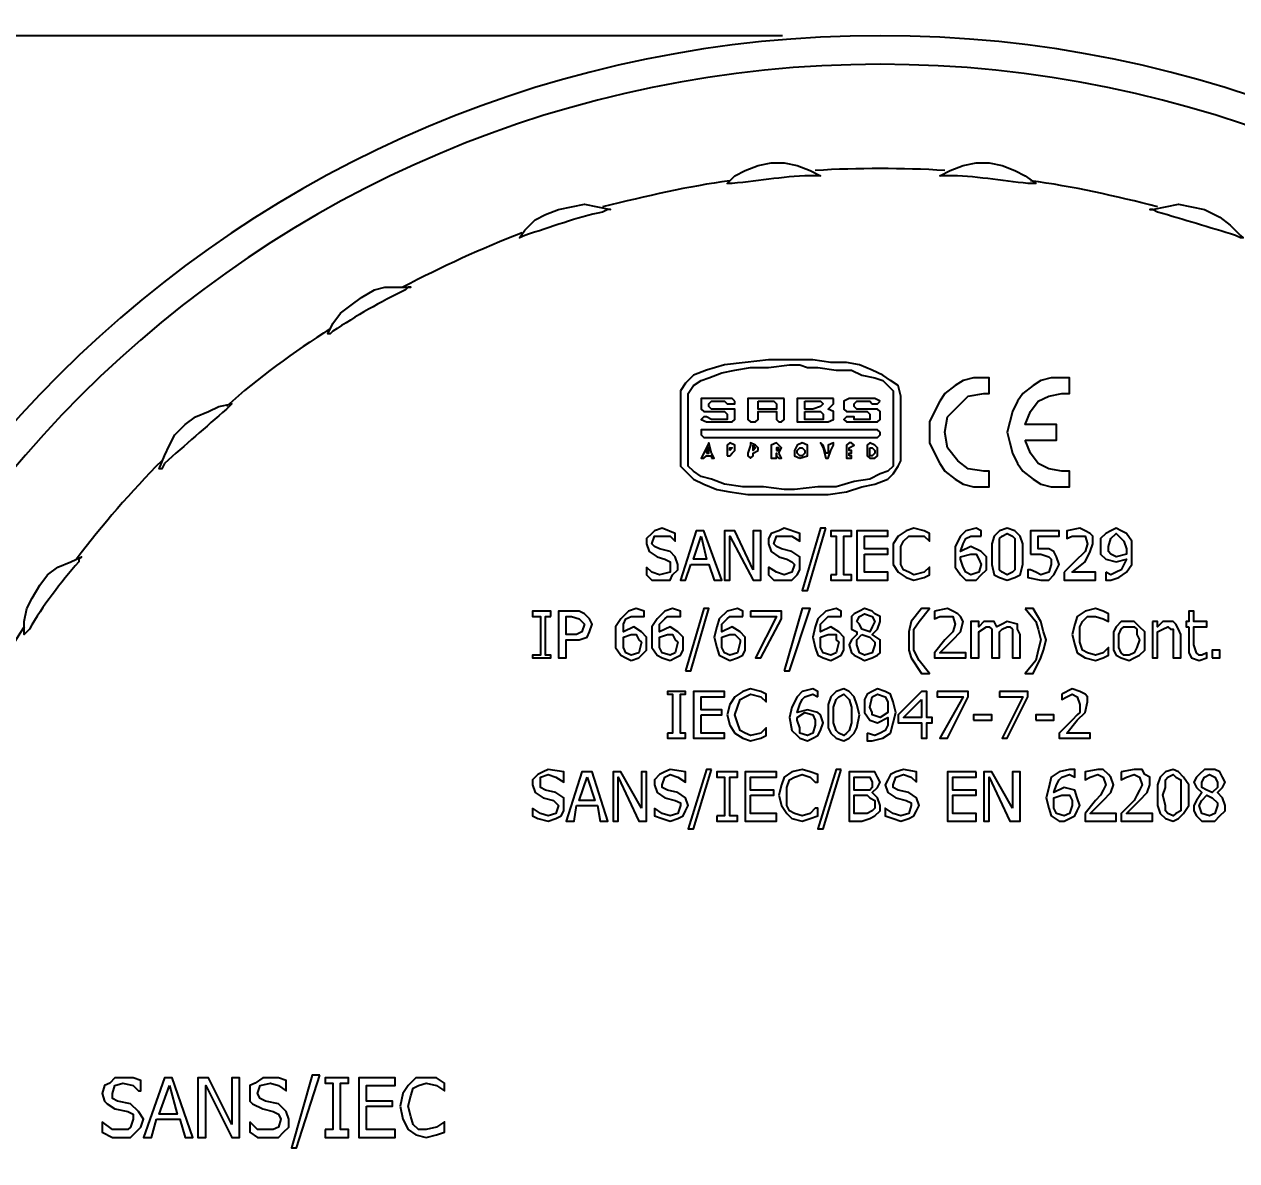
# Model space of a CAD drawing. Header units: millimetres. Extents: x 0 to 8410, y 0 to 5940.
# Drawn here: x 4181.7 to 4306.1, y 1923.9 to 2040.5 of the extents above; entities that cross this region are included whole.
import ezdxf

# ---------------------------------------------------------------- set-up
doc = ezdxf.new("R2010")
doc.units = ezdxf.units.MM
doc.header["$LTSCALE"] = 5
doc.header["$PDMODE"] = 35
doc.header["$PDSIZE"] = 10
for name, color, linetype in [('DP_TUBOS', 7, 'Continuous'), ('EL2', 7, 'Continuous'), ('EL3', 3, 'Continuous')]:
    doc.layers.add(name, color=color, linetype=linetype)
doc.styles.add('ROMANS', font='ROMANS.SHX')
doc.dimstyles.new('SEG-S-01', dxfattribs={"dimscale": 10, "dimtxt": 2.5, "dimasz": 2.5, "dimexe": 1, "dimexo": 1, "dimtad": 1, "dimdec": 0, "dimtxsty": 'ROMANS', "dimcen": 2.5, "dimclrd": 7, "dimclre": 7, "dimclrt": 3, "dimadec": 0, "dimazin": 0, "dimtfac": 1, "dimtdec": 0, "dimtmove": 0, "dimatfit": 3, "dimfxl": 1.25, "dimarcsym": 0})

# ---------------------------------------------------------------- blocks, each defined once
blk = doc.blocks.new('*D108')
at = {"layer": 'Defpoints', "color": 0, "transparency": 16777216}
for p in [(4401.69, 2126.73), (4137.6, 1937.2), (4401.69, 1937.2)]:
    blk.add_point(p, dxfattribs=at)
at = {"layer": 'DP_TUBOS', "color": 7, "lineweight": -2, "transparency": 16777216}
for p, q in [((4137.6, 1947.2), (4137.6, 2136.73)), ((4401.69, 1947.2), (4401.69, 2136.73)), ((4162.6, 2126.73), (4376.69, 2126.73))]:
    blk.add_line(p, q, dxfattribs=at)
at = {"layer": 'DP_TUBOS', "color": 7, "transparency": 16777216}
for points in [[(4162.6, 2130.89), (4162.6, 2122.56), (4137.6, 2126.73)], [(4376.69, 2130.89), (4376.69, 2122.56), (4401.69, 2126.73)]]:
    blk.add_solid(points, dxfattribs=at)
at = {"layer": 'DP_TUBOS', "color": 3, "transparency": 16777216, "insert": (4269.64, 2145.48), "char_height": 25, "attachment_point": 5, "style": 'ROMANS'}
blk.add_mtext('264', dxfattribs=at)
blk = doc.blocks.new('*D109')
at = {"layer": 'Defpoints', "color": 0, "transparency": 16777216}
for p in [(4269.51, 2039.33), (4018.65, 1801.3), (4269.51, 1801.3)]:
    blk.add_point(p, dxfattribs=at)
at = {"layer": 'DP_TUBOS', "color": 7, "lineweight": -2, "transparency": 16777216}
for p, q in [((4259.51, 2039.33), (4008.65, 2039.33)), ((4018.65, 2014.33), (4018.65, 1826.3)), ((4259.51, 1801.3), (4008.65, 1801.3))]:
    blk.add_line(p, q, dxfattribs=at)
at = {"layer": 'DP_TUBOS', "color": 7, "transparency": 16777216}
for points in [[(4014.48, 2014.33), (4022.81, 2014.33), (4018.65, 2039.33)], [(4014.48, 1826.3), (4022.81, 1826.3), (4018.65, 1801.3)]]:
    blk.add_solid(points, dxfattribs=at)
at = {"layer": 'DP_TUBOS', "color": 3, "transparency": 16777216, "insert": (3999.9, 1920.31), "char_height": 25, "attachment_point": 5, "rotation": 90, "style": 'ROMANS'}
blk.add_mtext('238', dxfattribs=at)

msp = doc.modelspace()

# ---------------------------------------------------------------- linework, layer by layer
at = {"layer": 'EL2'}
for points in [[(4271.64, 2002.36), (4271.37, 2003.43), (4270.57, 2003.96), (4269.78, 2004.49), (4268.71, 2005.02), (4267.38, 2005.55), (4266.05, 2005.82), (4264.46, 2005.82), (4262.6, 2006.08), (4260.47, 2006.08), (4258.07, 2006.08), (4255.68, 2005.82), (4253.55, 2005.55), (4251.69, 2005.02), (4250.36, 2004.49), (4249.56, 2003.69), (4249.03, 2002.89), (4249.03, 2001.56), (4249.03, 1995.98), (4249.03, 1995.18), (4249.56, 1994.65), (4250.36, 1993.85), (4251.43, 1993.32), (4252.76, 1992.79), (4254.09, 1992.52), (4255.95, 1992.26), (4257.81, 1992.26), (4260.2, 1992.26), (4261.8, 1992.26), (4264.19, 1992.26), (4266.05, 1992.52), (4267.65, 1993.05), (4268.98, 1993.32), (4270.31, 1993.85), (4270.84, 1994.38), (4271.37, 1995.18), (4271.64, 1995.71)], [(4249.83, 2002.1), (4249.83, 2002.63), (4250.36, 2003.43), (4251.16, 2003.96), (4251.96, 2004.22), (4253.29, 2004.76), (4254.62, 2005.02), (4256.21, 2005.29), (4258.07, 2005.29), (4260.2, 2005.55), (4261.27, 2005.55), (4262.06, 2005.29), (4262.6, 2005.29), (4263.13, 2005.29), (4264.99, 2005.02), (4266.59, 2005.02), (4267.65, 2004.49), (4268.98, 2004.22), (4269.78, 2003.96), (4270.31, 2003.43), (4270.84, 2002.89), (4270.84, 2002.36), (4270.84, 1995.98), (4270.84, 1995.18), (4270.31, 1994.65), (4269.51, 1994.38), (4268.45, 1993.85), (4266.85, 1993.58), (4264.99, 1993.05), (4263.13, 1993.05), (4260.73, 1992.79), (4259.67, 1992.79), (4257.54, 1993.05), (4255.42, 1993.05), (4253.55, 1993.32), (4252.22, 1993.85), (4251.16, 1994.12), (4250.36, 1994.65), (4249.83, 1995.18), (4249.83, 1995.98)], [(4277.49, 2001.3), (4278.55, 2002.36), (4280.15, 2002.63), (4280.68, 2002.63), (4280.68, 2004.22), (4280.15, 2004.22), (4279.09, 2004.22), (4278.02, 2003.96), (4277.22, 2003.43), (4276.16, 2002.63), (4275.63, 2001.83), (4275.1, 2000.77), (4274.56, 1999.7), (4274.56, 1998.64), (4274.56, 1997.57), (4275.1, 1996.51), (4275.63, 1995.45), (4276.16, 1994.65), (4277.22, 1993.85), (4278.02, 1993.32), (4279.09, 1993.05), (4280.15, 1993.05), (4280.68, 1993.05), (4280.68, 1994.65), (4280.15, 1994.65), (4278.55, 1994.91), (4277.49, 1995.71), (4276.43, 1997.04), (4276.16, 1998.64), (4276.43, 2000.23)], [(4284.4, 1997.84), (4287.6, 1997.84), (4287.6, 1999.44), (4284.4, 1999.44), (4284.94, 2000.77), (4285.73, 2001.83), (4286.8, 2002.36), (4288.13, 2002.63), (4288.93, 2002.63), (4288.93, 2004.22), (4288.13, 2004.22), (4287.06, 2004.22), (4286, 2003.96), (4285.2, 2003.43), (4284.14, 2002.63), (4283.61, 2001.83), (4283.07, 2000.77), (4282.81, 1999.7), (4282.54, 1998.64), (4282.81, 1997.57), (4283.07, 1996.51), (4283.61, 1995.45), (4284.14, 1994.65), (4285.2, 1993.85), (4286, 1993.32), (4287.06, 1993.05), (4288.13, 1993.05), (4288.93, 1993.05), (4288.93, 1994.65), (4288.13, 1994.65), (4286.8, 1994.91), (4285.73, 1995.45), (4284.94, 1996.51)], [(4254.62, 2001.83), (4254.35, 2002.1), (4251.16, 2002.1), (4251.16, 2001.03), (4251.43, 2000.77), (4251.96, 2000.77), (4253.55, 2000.77), (4253.82, 2000.5), (4253.82, 1999.97), (4252.22, 1999.97), (4251.69, 2000.23), (4251.43, 2000.23), (4251.16, 1999.97), (4251.69, 1999.7), (4254.35, 1999.7), (4254.62, 1999.97), (4254.62, 2000.77), (4254.62, 2001.03), (4253.82, 2001.03), (4252.22, 2001.03), (4251.96, 2001.3), (4251.96, 2001.56), (4252.22, 2001.83), (4253.55, 2001.83), (4253.82, 2001.56), (4254.62, 2001.56)], [(4259.67, 2002.1), (4255.95, 2002.1), (4255.95, 1999.97), (4256.21, 1999.7), (4256.74, 1999.7), (4257.01, 1999.97), (4257.01, 2000.77), (4258.87, 2000.77), (4258.87, 1999.97), (4259.14, 1999.7), (4259.4, 1999.7), (4259.67, 1999.97)], [(4257.01, 2001.83), (4258.61, 2001.83), (4258.87, 2001.56), (4258.87, 2001.03), (4257.01, 2001.03)], [(4264.72, 2002.1), (4261, 2002.1), (4261, 1999.7), (4264.19, 1999.7), (4264.72, 1999.97), (4264.72, 2000.77), (4264.19, 2001.03), (4264.46, 2001.3), (4264.72, 2001.56)], [(4261.8, 2001.83), (4263.39, 2001.83), (4263.66, 2001.56), (4263.39, 2001.3), (4262.6, 2001.03), (4261.8, 2001.03)], [(4269.51, 2001.83), (4268.98, 2002.1), (4266.32, 2002.1), (4265.79, 2001.83), (4265.79, 2001.03), (4266.05, 2000.77), (4266.59, 2000.77), (4268.18, 2000.77), (4268.45, 2000.5), (4268.45, 1999.97), (4266.85, 1999.97), (4266.85, 2000.23), (4266.59, 2000.23), (4266.05, 2000.23), (4265.79, 1999.97), (4266.05, 1999.7), (4266.59, 1999.7), (4269.24, 1999.7), (4269.51, 1999.97), (4269.51, 2000.77), (4269.24, 2001.03), (4268.45, 2001.03), (4267.12, 2001.03), (4266.85, 2001.3), (4266.85, 2001.56), (4267.12, 2001.83), (4268.45, 2001.83), (4268.71, 2001.56), (4269.24, 2001.56)], [(4261.8, 2000.77), (4263.39, 2000.77), (4263.66, 2000.5), (4263.66, 1999.97), (4261.8, 1999.97)], [(4269.51, 1998.64), (4269.24, 1998.9), (4251.16, 1998.9), (4251.16, 1998.37), (4251.43, 1998.11), (4269.24, 1998.11), (4269.51, 1998.37)], [(4252.22, 1995.98), (4252.49, 1995.98), (4252.22, 1996.51), (4251.96, 1997.57), (4251.69, 1997.04), (4251.16, 1995.98), (4251.43, 1995.98), (4251.69, 1996.24), (4252.22, 1996.24)], [(4251.69, 1996.51), (4251.96, 1996.51), (4251.96, 1997.04), (4251.69, 1997.04)], [(4253.82, 1996.24), (4254.09, 1996.24), (4254.35, 1996.51), (4254.62, 1996.78), (4254.62, 1997.31), (4254.09, 1997.57), (4253.82, 1997.31)], [(4254.09, 1996.78), (4254.09, 1997.04), (4254.35, 1997.04)], [(4257.01, 1996.78), (4257.01, 1997.04), (4256.74, 1997.31), (4256.21, 1997.57), (4256.21, 1997.31), (4255.95, 1996.51), (4255.95, 1996.24), (4256.21, 1995.98), (4256.48, 1996.24), (4256.48, 1996.51)], [(4256.48, 1997.31), (4256.74, 1997.04), (4256.48, 1996.78)], [(4259.14, 1996.51), (4259.4, 1997.04), (4259.14, 1997.31), (4258.87, 1997.57), (4258.34, 1997.31), (4258.34, 1995.98), (4258.87, 1995.98), (4258.87, 1996.51), (4258.87, 1996.24), (4259.14, 1995.98), (4259.4, 1995.98)], [(4258.87, 1996.78), (4259.14, 1996.78), (4259.14, 1997.04), (4258.87, 1997.04)], [(4261.27, 1995.98), (4262.06, 1996.24), (4262.06, 1997.31), (4261.53, 1997.57), (4261, 1997.31), (4260.73, 1996.78), (4260.73, 1996.24)], [(4261, 1996.78), (4261.27, 1997.04), (4261.53, 1997.04), (4261.8, 1996.78), (4261.8, 1996.51), (4261.53, 1996.24), (4261.27, 1996.24), (4261, 1996.51)], [(4264.19, 1996.51), (4263.93, 1996.51), (4263.66, 1997.31), (4263.39, 1997.57), (4263.66, 1997.04), (4263.93, 1995.98), (4264.19, 1995.98), (4264.46, 1996.78), (4264.72, 1997.31), (4264.72, 1997.57), (4264.19, 1997.31)], [(4266.32, 1996.24), (4266.32, 1996.51), (4266.59, 1996.51), (4266.59, 1996.78), (4266.32, 1996.78), (4266.32, 1997.04), (4266.85, 1997.31), (4266.59, 1997.57), (4266.32, 1997.57), (4266.05, 1997.31), (4266.05, 1995.98), (4266.59, 1995.98), (4266.59, 1996.24)], [(4269.24, 1996.78), (4269.24, 1997.04), (4268.98, 1997.31), (4268.45, 1997.57), (4268.18, 1997.31), (4268.18, 1996.24), (4268.45, 1995.98), (4268.98, 1995.98), (4269.24, 1996.24)], [(4268.45, 1997.04), (4268.71, 1997.04), (4268.98, 1996.78), (4268.98, 1996.51), (4268.71, 1996.24), (4268.45, 1996.24)], [(4245.57, 1984.81), (4245.57, 1984.01), (4246.11, 1983.48), (4247.97, 1983.48), (4248.23, 1984.01), (4248.77, 1984.54), (4248.77, 1985.07), (4248.5, 1985.87), (4247.97, 1986.4), (4246.9, 1986.67), (4246.37, 1986.94), (4246.11, 1987.2), (4246.37, 1988), (4247.17, 1988), (4247.97, 1988), (4248.5, 1987.47), (4248.5, 1988.27), (4247.17, 1988.8), (4246.37, 1988.53), (4246.11, 1988.27), (4245.57, 1987.73), (4245.57, 1987.2), (4245.84, 1986.4), (4246.64, 1985.87), (4247.44, 1985.61), (4247.97, 1985.34), (4247.97, 1985.07), (4247.97, 1984.28), (4246.9, 1984.01), (4246.11, 1984.28)], [(4250.1, 1985.07), (4251.96, 1985.07), (4252.49, 1983.48), (4253.29, 1983.48), (4251.43, 1988.53), (4250.63, 1988.53), (4249.03, 1983.48), (4249.56, 1983.48)], [(4256.48, 1984.54), (4254.62, 1988.53), (4253.55, 1988.53), (4253.55, 1983.48), (4254.09, 1983.48), (4254.09, 1988), (4256.48, 1983.48), (4257.28, 1983.48), (4257.28, 1988.53), (4256.48, 1988.53)], [(4258.07, 1984.81), (4258.07, 1984.01), (4258.61, 1983.48), (4260.47, 1983.48), (4261, 1984.01), (4261.27, 1984.54), (4261.27, 1985.07), (4261.27, 1985.87), (4260.47, 1986.4), (4259.4, 1986.67), (4258.87, 1986.94), (4258.61, 1987.2), (4258.87, 1988), (4259.67, 1988), (4260.47, 1988), (4261.27, 1987.47), (4261.27, 1988.27), (4259.67, 1988.8), (4259.14, 1988.53), (4258.34, 1988.27), (4258.07, 1987.73), (4258.07, 1987.2), (4258.34, 1986.4), (4259.14, 1985.87), (4259.94, 1985.61), (4260.47, 1985.34), (4260.73, 1985.07), (4260.47, 1984.28), (4259.67, 1984.01), (4258.87, 1984.28)], [(4263.93, 1988.8), (4263.39, 1988.8), (4261.53, 1982.41), (4262.06, 1982.41)], [(4264.46, 1984.01), (4264.46, 1983.48), (4266.59, 1983.48), (4266.59, 1984.01), (4265.79, 1984.01), (4265.79, 1988), (4266.59, 1988), (4266.59, 1988.53), (4264.46, 1988.53), (4264.46, 1988), (4264.99, 1988), (4264.99, 1984.01)], [(4267.92, 1986.14), (4270.31, 1986.14), (4270.31, 1986.67), (4267.92, 1986.67), (4267.92, 1988), (4270.31, 1988), (4270.31, 1988.53), (4267.12, 1988.53), (4267.12, 1983.48), (4270.31, 1983.48), (4270.31, 1984.28), (4267.92, 1984.28)], [(4270.84, 1986.14), (4270.84, 1985.07), (4271.37, 1984.28), (4272.17, 1983.74), (4272.97, 1983.48), (4274.03, 1983.74), (4274.56, 1984.01), (4274.56, 1984.81), (4274.03, 1984.28), (4272.97, 1984.01), (4272.44, 1984.28), (4271.9, 1984.54), (4271.64, 1985.07), (4271.64, 1986.14), (4271.64, 1986.94), (4271.9, 1987.47), (4272.44, 1988), (4272.97, 1988), (4274.03, 1988), (4274.56, 1987.47), (4274.56, 1988.27), (4274.03, 1988.53), (4272.97, 1988.8), (4272.17, 1988.53), (4271.37, 1988), (4270.84, 1987.2)], [(4279.88, 1988), (4279.88, 1988.53), (4279.35, 1988.8), (4278.29, 1988.53), (4277.76, 1988), (4277.22, 1986.94), (4277.22, 1985.87), (4277.22, 1984.81), (4277.76, 1984.01), (4278.29, 1983.48), (4278.82, 1983.48), (4279.35, 1983.48), (4279.88, 1984.01), (4280.42, 1984.54), (4280.42, 1985.07), (4280.42, 1985.87), (4279.88, 1986.4), (4278.82, 1986.94), (4277.76, 1986.4), (4278.02, 1987.2), (4278.29, 1987.73), (4278.82, 1988), (4279.35, 1988)], [(4284.14, 1986.14), (4284.14, 1987.2), (4283.87, 1988), (4283.34, 1988.53), (4282.54, 1988.8), (4281.74, 1988.53), (4281.21, 1988), (4280.95, 1987.2), (4280.95, 1986.14), (4280.95, 1985.07), (4281.21, 1984.01), (4281.74, 1983.74), (4282.54, 1983.48), (4283.34, 1983.74), (4283.87, 1984.01), (4284.14, 1985.07)], [(4281.74, 1987.73), (4282.01, 1988), (4282.54, 1988.27), (4283.07, 1988), (4283.34, 1987.73), (4283.34, 1986.94), (4283.34, 1986.14), (4283.34, 1985.07), (4283.34, 1984.54), (4283.07, 1984.28), (4282.54, 1984.01), (4282.01, 1984.28), (4281.74, 1984.54), (4281.74, 1985.07), (4281.74, 1986.14), (4281.74, 1986.94)], [(4284.94, 1986.14), (4286, 1986.14), (4286.8, 1985.87), (4287.06, 1985.61), (4287.06, 1985.07), (4286.8, 1984.28), (4286, 1984.01), (4285.47, 1984.28), (4284.94, 1984.54), (4284.67, 1984.54), (4284.67, 1983.74), (4286, 1983.48), (4286.8, 1983.48), (4287.33, 1984.01), (4287.6, 1984.54), (4287.86, 1985.07), (4287.6, 1985.87), (4287.33, 1986.4), (4286.8, 1986.67), (4286, 1986.67), (4285.73, 1986.67), (4285.73, 1988), (4287.86, 1988), (4287.86, 1988.53), (4284.94, 1988.53)], [(4288.39, 1984.28), (4288.39, 1983.48), (4291.59, 1983.48), (4291.59, 1984.28), (4289.19, 1984.28), (4290.52, 1985.34), (4291.05, 1986.4), (4291.32, 1987.2), (4291.32, 1988), (4291.05, 1988.27), (4290.52, 1988.53), (4289.99, 1988.8), (4288.66, 1988.53), (4288.66, 1987.73), (4289.19, 1988), (4289.72, 1988), (4290.52, 1988), (4290.79, 1987.2), (4290.52, 1986.4), (4290.26, 1986.14), (4289.72, 1985.61)], [(4292.65, 1984.28), (4292.65, 1983.48), (4293.18, 1983.48), (4293.98, 1983.74), (4294.78, 1984.28), (4295.31, 1985.07), (4295.31, 1986.4), (4295.31, 1987.47), (4294.78, 1988.27), (4294.24, 1988.53), (4293.71, 1988.8), (4293.18, 1988.53), (4292.65, 1988.27), (4292.12, 1987.73), (4292.12, 1986.94), (4292.12, 1986.14), (4292.65, 1985.61), (4293.71, 1985.34), (4294.78, 1985.61), (4294.51, 1985.07), (4294.24, 1984.54), (4293.71, 1984.28), (4293.18, 1984.01)], [(4292.92, 1986.94), (4293.18, 1987.73), (4293.71, 1988.27), (4294.24, 1987.73), (4294.51, 1987.47), (4294.78, 1986.67), (4294.78, 1986.14), (4293.71, 1985.87), (4293.18, 1986.14), (4292.92, 1986.4)], [(4251.16, 1988), (4251.69, 1985.61), (4250.36, 1985.61)], [(4277.76, 1985.87), (4278.82, 1986.14), (4279.35, 1986.14), (4279.62, 1985.61), (4279.88, 1985.07), (4279.62, 1984.28), (4278.82, 1984.01), (4278.29, 1984.28), (4278.02, 1984.81), (4277.76, 1985.61)], [(4235.73, 1979.76), (4235.73, 1980.29), (4233.87, 1980.29), (4233.87, 1979.76), (4234.67, 1979.76), (4234.67, 1975.77), (4233.87, 1975.77), (4233.87, 1975.5), (4235.73, 1975.5), (4235.73, 1975.77), (4235.2, 1975.77), (4235.2, 1979.76)], [(4237.86, 1977.36), (4238.66, 1977.36), (4239.46, 1977.63), (4239.72, 1978.16), (4239.99, 1978.96), (4239.72, 1979.49), (4239.19, 1980.02), (4238.66, 1980.29), (4237.86, 1980.29), (4236.53, 1980.29), (4236.53, 1975.5), (4237.33, 1975.5), (4237.33, 1977.36)], [(4239.19, 1978.96), (4238.93, 1978.16), (4238.39, 1977.89), (4237.33, 1977.89), (4237.33, 1979.76), (4237.86, 1979.76), (4238.66, 1979.49), (4238.93, 1979.22)], [(4243.98, 1975.23), (4244.78, 1975.5), (4245.04, 1975.77), (4245.57, 1976.3), (4245.57, 1977.1), (4245.57, 1977.63), (4245.04, 1978.16), (4244.24, 1978.69), (4243.18, 1978.16), (4243.18, 1978.96), (4243.45, 1979.49), (4243.98, 1979.76), (4244.51, 1979.76), (4245.31, 1979.76), (4245.31, 1980.29), (4244.51, 1980.55), (4243.71, 1980.29), (4242.92, 1979.49), (4242.38, 1978.69), (4242.38, 1977.63), (4242.38, 1976.56), (4242.92, 1975.77), (4243.45, 1975.5)], [(4247.97, 1975.23), (4248.5, 1975.5), (4249.03, 1975.77), (4249.3, 1976.3), (4249.3, 1977.1), (4249.3, 1977.63), (4248.77, 1978.16), (4247.97, 1978.69), (4246.9, 1978.16), (4246.9, 1978.96), (4247.44, 1979.49), (4247.7, 1979.76), (4248.23, 1979.76), (4249.03, 1979.76), (4249.03, 1980.29), (4248.23, 1980.55), (4247.44, 1980.29), (4246.64, 1979.49), (4246.11, 1978.69), (4246.11, 1977.63), (4246.11, 1976.56), (4246.64, 1975.77), (4247.17, 1975.5)], [(4249.56, 1974.17), (4250.1, 1974.17), (4251.96, 1980.55), (4251.43, 1980.55)], [(4255.42, 1979.76), (4255.42, 1980.29), (4254.88, 1980.55), (4253.82, 1980.29), (4253.02, 1979.49), (4252.76, 1978.69), (4252.49, 1977.63), (4252.76, 1976.56), (4253.02, 1975.77), (4253.55, 1975.5), (4254.09, 1975.23), (4254.88, 1975.5), (4255.42, 1975.77), (4255.68, 1976.3), (4255.68, 1977.1), (4255.68, 1977.63), (4255.15, 1978.16), (4254.35, 1978.69), (4253.29, 1978.16), (4253.29, 1978.96), (4253.82, 1979.49), (4254.09, 1979.76), (4254.62, 1979.76)], [(4256.21, 1980.29), (4256.21, 1979.76), (4258.87, 1979.76), (4256.74, 1975.5), (4257.28, 1975.5), (4259.4, 1979.49), (4259.4, 1980.29)], [(4259.67, 1974.17), (4260.2, 1974.17), (4262.33, 1980.55), (4261.53, 1980.55)], [(4265.52, 1979.76), (4265.52, 1980.29), (4264.99, 1980.55), (4263.93, 1980.29), (4263.13, 1979.49), (4262.86, 1978.69), (4262.6, 1977.63), (4262.86, 1976.56), (4263.13, 1975.77), (4263.66, 1975.5), (4264.46, 1975.23), (4264.99, 1975.5), (4265.52, 1975.77), (4265.79, 1976.3), (4265.79, 1977.1), (4265.79, 1977.63), (4265.26, 1978.16), (4264.46, 1978.69), (4263.39, 1978.16), (4263.39, 1978.96), (4263.93, 1979.49), (4264.19, 1979.76), (4264.72, 1979.76)], [(4269.51, 1979.22), (4269.51, 1979.76), (4268.98, 1980.02), (4268.71, 1980.29), (4267.92, 1980.55), (4267.38, 1980.29), (4266.85, 1980.02), (4266.59, 1979.76), (4266.59, 1979.22), (4266.59, 1978.43), (4267.12, 1978.16), (4267.12, 1977.89), (4266.59, 1977.36), (4266.32, 1976.83), (4266.59, 1976.03), (4266.85, 1975.77), (4267.38, 1975.5), (4267.92, 1975.23), (4268.71, 1975.5), (4269.24, 1975.77), (4269.51, 1976.03), (4269.51, 1976.83), (4269.51, 1977.36), (4268.71, 1977.89), (4269.24, 1978.43)], [(4267.12, 1979.22), (4267.38, 1979.76), (4267.92, 1980.02), (4268.71, 1979.76), (4268.98, 1979.22), (4268.71, 1978.69), (4268.45, 1978.16), (4267.65, 1978.43), (4267.38, 1978.96)], [(4272.44, 1977.36), (4272.44, 1976.3), (4272.7, 1975.5), (4273.77, 1973.9), (4274.56, 1973.9), (4273.5, 1975.23), (4272.97, 1976.3), (4272.97, 1977.36), (4272.97, 1978.43), (4273.5, 1979.22), (4274.56, 1980.55), (4273.77, 1980.55), (4272.7, 1979.22), (4272.44, 1978.16)], [(4275.1, 1980.29), (4275.1, 1979.49), (4275.63, 1979.76), (4276.96, 1979.76), (4277.22, 1978.96), (4276.96, 1978.16), (4276.69, 1977.89), (4276.16, 1977.36), (4275.1, 1976.03), (4275.1, 1975.5), (4278.29, 1975.5), (4278.29, 1976.03), (4275.63, 1976.03), (4276.96, 1977.36), (4277.76, 1978.16), (4278.02, 1979.22), (4277.76, 1979.76), (4277.49, 1980.02), (4276.96, 1980.29), (4276.43, 1980.55)], [(4284.4, 1980.55), (4285.47, 1979.22), (4285.73, 1978.43), (4286, 1977.36), (4285.73, 1976.3), (4285.47, 1975.23), (4284.4, 1973.9), (4285.2, 1973.9), (4286, 1975.5), (4286.27, 1976.3), (4286.53, 1977.36), (4286.27, 1978.16), (4286, 1979.22), (4285.2, 1980.55)], [(4289.19, 1977.89), (4289.46, 1976.83), (4289.72, 1976.03), (4290.52, 1975.5), (4291.59, 1975.23), (4292.38, 1975.5), (4292.92, 1975.77), (4292.92, 1976.56), (4292.38, 1976.03), (4291.59, 1975.77), (4290.79, 1976.03), (4290.26, 1976.3), (4289.99, 1977.1), (4289.99, 1977.89), (4289.99, 1978.69), (4290.26, 1979.22), (4290.79, 1979.76), (4291.59, 1979.76), (4292.38, 1979.49), (4292.92, 1979.22), (4292.92, 1980.02), (4292.38, 1980.29), (4291.59, 1980.55), (4290.52, 1980.29), (4289.72, 1979.76), (4289.46, 1978.96)], [(4301.16, 1978.69), (4301.16, 1976.03), (4301.43, 1975.5), (4302.22, 1975.23), (4303.02, 1975.5), (4303.02, 1976.03), (4302.49, 1975.77), (4302.22, 1975.77), (4301.96, 1976.03), (4301.69, 1976.83), (4301.69, 1978.69), (4303.02, 1978.69), (4303.02, 1979.22), (4301.69, 1979.22), (4301.69, 1980.29), (4301.16, 1980.29), (4301.16, 1979.22), (4300.89, 1979.22), (4300.89, 1978.69)], [(4283.07, 1978.43), (4283.07, 1975.5), (4283.87, 1975.5), (4283.87, 1977.89), (4283.61, 1978.43), (4283.61, 1978.96), (4282.54, 1979.22), (4282.01, 1978.96), (4281.48, 1978.69), (4281.21, 1979.22), (4280.42, 1979.22), (4280.15, 1979.22), (4279.62, 1978.69), (4279.62, 1979.22), (4278.82, 1979.22), (4278.82, 1975.5), (4279.62, 1975.5), (4279.62, 1978.16), (4280.42, 1978.69), (4280.68, 1978.69), (4280.95, 1978.43), (4280.95, 1977.36), (4280.95, 1975.5), (4281.74, 1975.5), (4281.74, 1978.16), (4282.01, 1978.43), (4282.54, 1978.69), (4282.81, 1978.69)], [(4296.64, 1977.36), (4296.64, 1978.16), (4296.11, 1978.69), (4295.57, 1979.22), (4295.04, 1979.22), (4294.24, 1979.22), (4293.71, 1978.69), (4293.45, 1978.16), (4293.45, 1977.36), (4293.45, 1976.3), (4293.71, 1975.77), (4294.24, 1975.5), (4295.04, 1975.23), (4295.57, 1975.5), (4296.11, 1975.77), (4296.64, 1976.3)], [(4293.98, 1977.36), (4293.98, 1977.89), (4294.24, 1978.43), (4294.51, 1978.69), (4295.04, 1978.69), (4295.57, 1978.69), (4295.84, 1978.43), (4295.84, 1977.89), (4296.11, 1977.36), (4295.84, 1976.56), (4295.57, 1976.03), (4295.04, 1975.77), (4294.51, 1975.77), (4294.24, 1976.03), (4293.98, 1976.56)], [(4297.44, 1979.22), (4297.44, 1975.5), (4297.97, 1975.5), (4297.97, 1978.16), (4298.5, 1978.43), (4299.03, 1978.69), (4299.3, 1978.43), (4299.56, 1978.43), (4299.56, 1977.36), (4299.56, 1975.5), (4300.36, 1975.5), (4300.36, 1977.89), (4300.1, 1978.43), (4299.83, 1978.96), (4299.56, 1979.22), (4299.03, 1979.22), (4298.5, 1979.22), (4297.97, 1978.69), (4297.97, 1979.22)], [(4245.04, 1977.1), (4244.78, 1976.03), (4243.98, 1975.77), (4243.45, 1976.03), (4243.18, 1976.56), (4243.18, 1977.36), (4243.18, 1977.63), (4243.98, 1977.89), (4244.51, 1977.89), (4244.78, 1977.36)], [(4248.77, 1977.1), (4248.5, 1976.03), (4247.97, 1975.77), (4247.17, 1976.03), (4246.9, 1976.56), (4246.9, 1977.36), (4246.9, 1977.63), (4247.7, 1977.89), (4248.23, 1977.89), (4248.5, 1977.36)], [(4253.29, 1977.63), (4254.09, 1977.89), (4254.62, 1977.89), (4255.15, 1977.36), (4255.15, 1977.1), (4254.88, 1976.03), (4254.09, 1975.77), (4253.55, 1976.03), (4253.29, 1976.56), (4253.29, 1977.36)], [(4263.39, 1977.63), (4264.19, 1977.89), (4264.99, 1977.89), (4264.99, 1977.36), (4265.26, 1977.1), (4264.99, 1976.03), (4264.46, 1975.77), (4263.66, 1976.03), (4263.39, 1976.56), (4263.39, 1977.36)], [(4267.65, 1977.89), (4268.45, 1977.63), (4268.98, 1977.1), (4268.98, 1976.83), (4268.71, 1976.03), (4267.92, 1975.77), (4267.38, 1976.03), (4267.12, 1976.83), (4267.12, 1977.36)], [(4303.55, 1975.5), (4304.35, 1975.5), (4304.35, 1976.3), (4303.55, 1976.3)], [(4247.7, 1967.79), (4247.7, 1967.26), (4249.56, 1967.26), (4249.56, 1967.79), (4249.03, 1967.79), (4249.03, 1971.78), (4249.56, 1971.78), (4249.56, 1972.04), (4247.7, 1972.04), (4247.7, 1971.78), (4248.23, 1971.78), (4248.23, 1967.79)], [(4251.16, 1969.65), (4253.29, 1969.65), (4253.29, 1970.18), (4251.16, 1970.18), (4251.16, 1971.51), (4253.55, 1971.51), (4253.55, 1972.04), (4250.36, 1972.04), (4250.36, 1967.26), (4253.55, 1967.26), (4253.55, 1967.79), (4251.16, 1967.79)], [(4253.82, 1969.65), (4254.09, 1968.58), (4254.62, 1967.79), (4255.42, 1967.26), (4256.21, 1966.99), (4257.28, 1967.26), (4257.81, 1967.52), (4257.81, 1968.32), (4257.28, 1967.79), (4256.21, 1967.52), (4255.68, 1967.79), (4255.15, 1968.05), (4254.88, 1968.85), (4254.62, 1969.65), (4254.88, 1970.45), (4255.15, 1971.24), (4255.68, 1971.51), (4256.21, 1971.78), (4257.28, 1971.51), (4257.81, 1970.98), (4257.81, 1971.78), (4257.28, 1972.04), (4256.21, 1972.31), (4255.42, 1972.04), (4254.62, 1971.51), (4254.09, 1970.71)], [(4263.13, 1971.51), (4263.13, 1972.04), (4262.6, 1972.31), (4261.53, 1972.04), (4261, 1971.51), (4260.47, 1970.45), (4260.2, 1969.38), (4260.47, 1968.05), (4261, 1967.52), (4261.27, 1967.26), (4262.06, 1966.99), (4262.6, 1967.26), (4263.13, 1967.52), (4263.39, 1968.05), (4263.66, 1968.85), (4263.39, 1969.65), (4263.13, 1969.91), (4262.06, 1970.18), (4261, 1969.91), (4261.27, 1970.71), (4261.53, 1971.24), (4261.8, 1971.51), (4262.6, 1971.78)], [(4267.38, 1969.65), (4267.12, 1970.71), (4266.85, 1971.51), (4266.32, 1972.04), (4265.79, 1972.31), (4264.99, 1972.04), (4264.46, 1971.51), (4264.19, 1970.71), (4264.19, 1969.65), (4264.19, 1968.32), (4264.46, 1967.79), (4264.99, 1967.26), (4265.79, 1966.99), (4266.32, 1967.26), (4266.85, 1967.79), (4267.12, 1968.32)], [(4268.18, 1967.79), (4268.18, 1966.99), (4268.71, 1966.99), (4269.78, 1967.26), (4270.57, 1967.79), (4270.84, 1968.85), (4271.11, 1969.91), (4270.84, 1970.98), (4270.57, 1971.78), (4270.04, 1972.04), (4269.24, 1972.31), (4268.71, 1972.04), (4268.18, 1971.78), (4267.92, 1971.24), (4267.92, 1970.45), (4267.92, 1969.91), (4268.45, 1969.12), (4269.24, 1968.85), (4270.31, 1969.38), (4270.31, 1968.58), (4270.04, 1968.05), (4269.51, 1967.79), (4268.98, 1967.52)], [(4273.77, 1972.04), (4271.37, 1969.65), (4271.37, 1968.85), (4273.77, 1968.85), (4273.77, 1967.26), (4274.3, 1967.26), (4274.3, 1968.85), (4274.83, 1968.85), (4274.83, 1969.38), (4274.3, 1969.38), (4274.3, 1972.04)], [(4275.36, 1972.04), (4275.36, 1971.51), (4278.02, 1971.51), (4275.63, 1967.26), (4276.43, 1967.26), (4278.55, 1971.51), (4278.55, 1972.04)], [(4281.74, 1972.04), (4281.74, 1971.51), (4284.14, 1971.51), (4282.01, 1967.26), (4282.54, 1967.26), (4284.67, 1971.51), (4284.67, 1972.04)], [(4288.13, 1971.78), (4288.13, 1971.24), (4288.66, 1971.51), (4289.19, 1971.78), (4289.72, 1971.51), (4289.99, 1970.71), (4289.99, 1969.91), (4289.72, 1969.65), (4289.19, 1969.12), (4287.86, 1967.79), (4287.86, 1967.26), (4291.05, 1967.26), (4291.05, 1967.79), (4288.66, 1967.79), (4289.72, 1969.12), (4290.52, 1969.91), (4290.79, 1970.98), (4290.79, 1971.51), (4290.52, 1971.78), (4289.99, 1972.04), (4289.19, 1972.31)], [(4264.99, 1971.24), (4265.26, 1971.51), (4265.79, 1971.78), (4266.05, 1971.51), (4266.32, 1971.24), (4266.59, 1970.45), (4266.59, 1969.65), (4266.59, 1968.85), (4266.32, 1968.05), (4266.05, 1967.79), (4265.79, 1967.52), (4265.26, 1967.79), (4264.99, 1968.05), (4264.72, 1968.85), (4264.72, 1969.65), (4264.72, 1970.45)], [(4268.45, 1970.45), (4268.71, 1971.51), (4269.24, 1971.78), (4270.04, 1971.51), (4270.31, 1970.98), (4270.31, 1969.91), (4269.51, 1969.38), (4268.71, 1969.65), (4268.71, 1969.91)], [(4273.77, 1971.24), (4273.77, 1969.38), (4271.9, 1969.38)], [(4261, 1969.38), (4261.8, 1969.91), (4262.6, 1969.65), (4262.86, 1969.12), (4262.86, 1968.58), (4262.6, 1967.79), (4262.06, 1967.52), (4261.27, 1967.79), (4261.27, 1968.32), (4261, 1969.12)], [(4279.09, 1969.12), (4280.95, 1969.12), (4280.95, 1969.65), (4279.09, 1969.65)], [(4285.47, 1969.12), (4287.33, 1969.12), (4287.33, 1969.65), (4285.47, 1969.65)], [(4233.87, 1960.07), (4233.87, 1959.28), (4234.4, 1959.01), (4235.47, 1958.74), (4236.27, 1959.01), (4236.8, 1959.28), (4237.06, 1959.81), (4237.06, 1960.34), (4237.06, 1961.14), (4236.27, 1961.67), (4235.2, 1961.94), (4234.67, 1962.2), (4234.67, 1962.47), (4234.67, 1963.27), (4235.47, 1963.53), (4236.27, 1963.27), (4237.06, 1962.73), (4237.06, 1963.8), (4235.47, 1964.06), (4234.94, 1963.8), (4234.4, 1963.53), (4233.87, 1963), (4233.87, 1962.47), (4234.14, 1961.67), (4234.94, 1961.14), (4236, 1960.87), (4236.27, 1960.61), (4236.53, 1960.34), (4236.27, 1959.54), (4235.47, 1959.28), (4234.67, 1959.54)], [(4238.39, 1960.34), (4240.52, 1960.34), (4240.79, 1958.74), (4241.59, 1958.74), (4239.99, 1963.8), (4238.93, 1963.8), (4237.33, 1958.74), (4238.13, 1958.74)], [(4239.46, 1963.27), (4240.26, 1960.87), (4238.66, 1960.87)], [(4245.04, 1960.07), (4242.92, 1963.8), (4242.12, 1963.8), (4242.12, 1958.74), (4242.65, 1958.74), (4242.65, 1963.27), (4244.78, 1958.74), (4245.57, 1958.74), (4245.57, 1963.8), (4245.04, 1963.8)], [(4246.37, 1960.07), (4246.37, 1959.28), (4247.17, 1959.01), (4247.97, 1958.74), (4248.77, 1959.01), (4249.3, 1959.28), (4249.56, 1959.81), (4249.83, 1960.34), (4249.56, 1961.14), (4248.77, 1961.67), (4247.7, 1961.94), (4247.17, 1962.2), (4247.17, 1962.47), (4247.44, 1963.27), (4247.97, 1963.53), (4248.77, 1963.27), (4249.56, 1962.73), (4249.56, 1963.8), (4247.97, 1964.06), (4247.44, 1963.8), (4246.9, 1963.53), (4246.37, 1963), (4246.37, 1962.47), (4246.64, 1961.67), (4247.44, 1961.14), (4248.5, 1960.87), (4249.03, 1960.61), (4249.03, 1960.34), (4248.77, 1959.54), (4247.97, 1959.28), (4247.17, 1959.54)], [(4252.22, 1964.06), (4251.69, 1964.06), (4249.83, 1957.95), (4250.36, 1957.95)], [(4252.76, 1959.28), (4252.76, 1958.74), (4254.88, 1958.74), (4254.88, 1959.28), (4254.09, 1959.28), (4254.09, 1963.27), (4254.88, 1963.27), (4254.88, 1963.8), (4252.76, 1963.8), (4252.76, 1963.27), (4253.55, 1963.27), (4253.55, 1959.28)], [(4256.21, 1961.4), (4258.61, 1961.4), (4258.61, 1961.94), (4256.21, 1961.94), (4256.21, 1963.27), (4258.87, 1963.27), (4258.87, 1963.8), (4255.68, 1963.8), (4255.68, 1958.74), (4258.87, 1958.74), (4258.87, 1959.54), (4256.21, 1959.54)], [(4259.14, 1961.4), (4259.4, 1960.34), (4259.94, 1959.54), (4260.47, 1959.01), (4261.53, 1958.74), (4262.33, 1959.01), (4263.13, 1959.28), (4263.13, 1960.07), (4262.86, 1960.07), (4262.33, 1959.54), (4261.53, 1959.28), (4260.73, 1959.54), (4260.2, 1959.81), (4259.94, 1960.34), (4259.94, 1961.4), (4259.94, 1962.2), (4260.2, 1963), (4260.73, 1963.27), (4261.53, 1963.53), (4262.33, 1963.27), (4262.86, 1962.73), (4263.13, 1962.73), (4263.13, 1963.53), (4262.33, 1963.8), (4261.53, 1964.06), (4260.47, 1963.8), (4259.67, 1963.27), (4259.4, 1962.47)], [(4265.52, 1964.06), (4264.99, 1964.06), (4263.13, 1957.95), (4263.66, 1957.95)], [(4267.65, 1958.74), (4268.45, 1959.01), (4268.98, 1959.28), (4269.51, 1959.81), (4269.51, 1960.34), (4269.24, 1961.14), (4268.71, 1961.67), (4269.24, 1962.2), (4269.51, 1962.73), (4269.24, 1963.27), (4268.98, 1963.8), (4268.45, 1963.8), (4267.65, 1963.8), (4266.32, 1963.8), (4266.32, 1958.74)], [(4268.71, 1962.73), (4268.71, 1962.2), (4268.45, 1961.94), (4266.85, 1961.94), (4266.85, 1963.27), (4267.65, 1963.27), (4268.18, 1963.27), (4268.45, 1963.27)], [(4273.23, 1962.73), (4273.23, 1963.8), (4271.9, 1964.06), (4271.11, 1963.8), (4270.57, 1963.53), (4270.31, 1963), (4270.04, 1962.47), (4270.31, 1961.67), (4271.11, 1961.14), (4272.17, 1960.87), (4272.7, 1960.61), (4272.7, 1960.34), (4272.44, 1959.54), (4271.64, 1959.28), (4270.84, 1959.54), (4270.04, 1960.07), (4270.04, 1959.28), (4270.84, 1959.01), (4271.64, 1958.74), (4272.44, 1959.01), (4272.97, 1959.28), (4273.23, 1959.81), (4273.5, 1960.34), (4273.23, 1961.14), (4272.44, 1961.67), (4271.37, 1961.94), (4270.84, 1962.2), (4270.84, 1962.47), (4271.11, 1963.27), (4271.9, 1963.53), (4272.7, 1963.27)], [(4279.35, 1963.8), (4276.43, 1963.8), (4276.43, 1958.74), (4279.35, 1958.74), (4279.35, 1959.54), (4276.96, 1959.54), (4276.96, 1961.4), (4279.35, 1961.4), (4279.35, 1961.94), (4276.96, 1961.94), (4276.96, 1963.27), (4279.35, 1963.27)], [(4283.07, 1960.07), (4280.95, 1963.8), (4280.15, 1963.8), (4280.15, 1958.74), (4280.68, 1958.74), (4280.68, 1963.27), (4282.81, 1958.74), (4283.87, 1958.74), (4283.87, 1963.8), (4283.07, 1963.8)], [(4288.39, 1958.74), (4288.93, 1959.01), (4289.46, 1959.28), (4289.72, 1959.81), (4289.99, 1960.34), (4289.72, 1961.14), (4289.46, 1961.94), (4288.39, 1962.2), (4287.33, 1961.67), (4287.6, 1962.47), (4287.86, 1963), (4288.13, 1963.27), (4288.93, 1963.53), (4289.46, 1963.27), (4289.46, 1964.06), (4288.93, 1964.06), (4287.86, 1963.8), (4287.06, 1963.27), (4286.8, 1962.2), (4286.53, 1961.14), (4286.8, 1960.07), (4287.06, 1959.28), (4287.86, 1958.74)], [(4290.52, 1959.54), (4290.52, 1958.74), (4293.71, 1958.74), (4293.71, 1959.54), (4291.05, 1959.54), (4292.38, 1960.87), (4293.18, 1961.67), (4293.45, 1962.47), (4293.18, 1963.27), (4292.92, 1963.53), (4292.38, 1964.06), (4291.85, 1964.06), (4290.52, 1963.8), (4290.52, 1963), (4291.05, 1963.27), (4291.85, 1963.53), (4292.38, 1963.27), (4292.65, 1962.47), (4292.38, 1961.94), (4292.12, 1961.4), (4291.59, 1960.87)], [(4294.24, 1963.8), (4294.24, 1963), (4294.78, 1963.27), (4295.57, 1963.53), (4296.11, 1963.27), (4296.37, 1962.47), (4296.11, 1961.94), (4295.84, 1961.4), (4295.57, 1960.87), (4294.24, 1959.54), (4294.24, 1958.74), (4297.44, 1958.74), (4297.44, 1959.54), (4294.78, 1959.54), (4296.11, 1960.87), (4296.9, 1961.67), (4297.17, 1962.47), (4297.17, 1963.27), (4296.64, 1963.53), (4296.37, 1964.06), (4295.57, 1964.06)], [(4297.97, 1961.4), (4297.97, 1960.34), (4298.23, 1959.54), (4298.77, 1959.01), (4299.56, 1958.74), (4300.1, 1959.01), (4300.63, 1959.54), (4301.16, 1960.34), (4301.16, 1961.4), (4301.16, 1962.47), (4300.63, 1963.27), (4300.1, 1963.8), (4299.56, 1964.06), (4298.77, 1963.8), (4298.23, 1963.27), (4297.97, 1962.47)], [(4300.36, 1959.81), (4299.83, 1959.54), (4299.56, 1959.28), (4299.03, 1959.54), (4298.77, 1959.81), (4298.77, 1960.34), (4298.5, 1961.4), (4298.77, 1962.2), (4298.77, 1963), (4299.03, 1963.27), (4299.56, 1963.53), (4299.83, 1963.27), (4300.36, 1963), (4300.36, 1962.2), (4300.36, 1961.4), (4300.36, 1960.34)], [(4301.69, 1960.34), (4301.69, 1959.81), (4301.96, 1959.28), (4302.49, 1958.74), (4303.29, 1958.74), (4303.82, 1958.74), (4304.35, 1959.28), (4304.88, 1959.81), (4304.88, 1960.34), (4304.62, 1961.14), (4304.09, 1961.67), (4304.62, 1962.2), (4304.88, 1962.73), (4304.62, 1963.27), (4304.35, 1963.8), (4303.82, 1964.06), (4303.29, 1964.06), (4302.76, 1964.06), (4302.22, 1963.53), (4301.96, 1963.27), (4301.69, 1962.73), (4301.96, 1962.2), (4302.49, 1961.67), (4301.96, 1960.87)], [(4304.09, 1962.73), (4304.09, 1962.2), (4303.55, 1961.67), (4303.02, 1961.94), (4302.49, 1962.2), (4302.49, 1962.73), (4302.76, 1963.27), (4303.29, 1963.53), (4303.82, 1963.27)], [(4268.98, 1960.34), (4268.98, 1960.07), (4268.71, 1959.81), (4268.18, 1959.54), (4267.38, 1959.54), (4266.85, 1959.54), (4266.85, 1961.4), (4267.65, 1961.4), (4268.18, 1961.4), (4268.45, 1961.14), (4268.98, 1960.87)], [(4289.19, 1960.34), (4288.93, 1959.54), (4288.39, 1959.28), (4287.6, 1959.54), (4287.33, 1960.07), (4287.33, 1960.87), (4287.33, 1961.14), (4288.13, 1961.4), (4288.93, 1961.4), (4289.19, 1960.87)], [(4304.09, 1960.34), (4303.82, 1959.54), (4303.29, 1959.28), (4302.49, 1959.54), (4302.22, 1960.34), (4302.49, 1960.87), (4303.02, 1961.4), (4303.55, 1961.14), (4304.09, 1960.61)], [(4189.72, 1927.89), (4189.72, 1926.83), (4190.79, 1926.3), (4192.65, 1926.3), (4193.18, 1926.83), (4193.71, 1927.36), (4193.98, 1928.16), (4193.45, 1928.96), (4192.65, 1929.76), (4191.32, 1930.02), (4190.79, 1930.29), (4190.79, 1930.82), (4191.05, 1931.62), (4191.85, 1931.88), (4192.92, 1931.62), (4193.45, 1931.08), (4193.71, 1931.08), (4193.71, 1932.15), (4192.92, 1932.41), (4191.85, 1932.41), (4191.05, 1932.41), (4190.52, 1931.88), (4189.99, 1931.62), (4189.72, 1930.82), (4189.99, 1930.02), (4190.26, 1929.76), (4191.05, 1929.22), (4192.38, 1928.96), (4192.92, 1928.69), (4192.92, 1928.16), (4192.65, 1927.36), (4192.38, 1927.1), (4191.59, 1927.1), (4190.79, 1927.1)], [(4195.31, 1928.16), (4197.7, 1928.16), (4198.23, 1926.3), (4199.03, 1926.3), (4196.9, 1932.41), (4196.11, 1932.41), (4193.98, 1926.3), (4194.78, 1926.3)], [(4203.02, 1927.63), (4200.63, 1932.41), (4199.56, 1932.41), (4199.56, 1926.3), (4200.36, 1926.3), (4200.36, 1931.62), (4203.02, 1926.3), (4203.82, 1926.3), (4203.82, 1932.41), (4203.02, 1932.41)], [(4204.88, 1927.89), (4204.88, 1926.83), (4205.68, 1926.3), (4207.81, 1926.3), (4208.34, 1926.83), (4208.87, 1927.36), (4208.87, 1928.16), (4208.61, 1928.96), (4207.81, 1929.76), (4206.48, 1930.02), (4205.95, 1930.29), (4205.68, 1930.82), (4205.95, 1931.62), (4207.01, 1931.88), (4207.81, 1931.62), (4208.61, 1931.08), (4208.61, 1932.15), (4207.81, 1932.41), (4207.01, 1932.41), (4206.21, 1932.41), (4205.42, 1931.88), (4204.88, 1931.62), (4204.88, 1930.82), (4204.88, 1930.02), (4205.15, 1929.76), (4206.21, 1929.22), (4207.28, 1928.96), (4207.81, 1928.69), (4208.07, 1928.16), (4207.81, 1927.36), (4207.28, 1927.1), (4206.74, 1927.1), (4205.68, 1927.1)], [(4212.06, 1932.68), (4211.27, 1932.68), (4209.14, 1925.23), (4209.67, 1925.23)], [(4212.6, 1927.1), (4212.6, 1926.3), (4214.99, 1926.3), (4214.99, 1927.1), (4214.19, 1927.1), (4214.19, 1931.88), (4214.99, 1931.88), (4214.99, 1932.41), (4212.6, 1932.41), (4212.6, 1931.88), (4213.39, 1931.88), (4213.39, 1927.1)], [(4216.85, 1929.49), (4219.51, 1929.49), (4219.51, 1930.02), (4216.85, 1930.02), (4216.85, 1931.62), (4219.78, 1931.62), (4219.78, 1932.41), (4216.05, 1932.41), (4216.05, 1926.3), (4219.78, 1926.3), (4219.78, 1927.1), (4216.85, 1927.1)], [(4220.31, 1929.49), (4220.57, 1928.16), (4221.11, 1927.1), (4221.9, 1926.56), (4222.97, 1926.3), (4224.03, 1926.56), (4224.83, 1926.83), (4224.83, 1927.89), (4224.03, 1927.36), (4222.97, 1927.1), (4222.17, 1927.1), (4221.64, 1927.63), (4221.37, 1928.43), (4221.11, 1929.49), (4221.37, 1930.55), (4221.64, 1931.35), (4222.17, 1931.62), (4222.97, 1931.88), (4224.03, 1931.62), (4224.83, 1931.08), (4224.83, 1931.88), (4224.03, 1932.41), (4222.97, 1932.41), (4221.9, 1932.41), (4221.11, 1931.62), (4220.57, 1930.82)], [(4196.64, 1931.62), (4197.44, 1928.69), (4195.57, 1928.69)]]:
    msp.add_lwpolyline(points, close=True, dxfattribs=at)
at = {"layer": 'EL3'}
for points in [[(4388.66, 1920.45, 0.413966), (4269.51, 2039.33, 0.413966), (4150.36, 1920.45, 0.414342), (4269.51, 1801.3, 0.413966), (4388.66, 1920.18)], [(4385.47, 1920.45, 0.413704), (4269.51, 2036.4, 0.413704), (4153.55, 1920.45, 0.414948), (4269.51, 1804.22, 0.414564), (4385.47, 1920.18)]]:
    msp.add_lwpolyline(points, format="xyb", dxfattribs=at)
for points in [[(4254.35, 2024.17), (4253.82, 2024.17), (4254.62, 2024.97), (4255.68, 2025.5), (4257.01, 2026.03), (4258.34, 2026.3), (4259.67, 2026.3), (4261, 2026.03), (4262.33, 2025.5), (4263.39, 2024.97), (4263.13, 2024.97), (4262.86, 2024.97)], [(4276.43, 2024.97), (4275.63, 2024.97), (4276.69, 2025.5), (4278.02, 2026.03), (4279.35, 2026.3), (4280.68, 2026.3), (4282.01, 2026.03), (4283.34, 2025.5), (4284.4, 2024.97), (4285.47, 2024.17), (4285.2, 2024.17), (4284.67, 2024.17)], [(4233.07, 2018.85), (4232.54, 2018.58), (4233.07, 2019.38), (4234.14, 2020.45), (4235.2, 2020.98), (4236.53, 2021.51), (4237.86, 2021.78), (4239.19, 2022.04), (4240.52, 2021.78), (4241.85, 2021.51), (4241.59, 2021.51), (4241.05, 2021.24)], [(4297.97, 2021.24), (4297.44, 2021.51), (4297.17, 2021.51), (4297.44, 2021.51), (4298.77, 2021.78), (4300.1, 2022.04), (4301.43, 2021.78), (4302.76, 2021.51), (4304.35, 2020.71), (4305.42, 2019.91), (4306.48, 2018.85), (4306.74, 2018.58), (4306.48, 2018.58), (4305.95, 2018.85)], [(4196.11, 1995.45), (4195.84, 1994.91), (4195.57, 1994.91), (4196.11, 1996.24), (4196.64, 1997.31), (4197.17, 1998.37), (4198.23, 1999.44), (4199.3, 2000.23), (4200.63, 2000.77), (4201.69, 2001.3), (4203.02, 2001.56), (4202.76, 2001.3), (4202.49, 2001.03)], [(4182.28, 1978.43), (4182.01, 1978.16), (4181.74, 1977.89), (4181.74, 1979.22), (4182.01, 1980.55), (4182.54, 1981.62), (4183.34, 1982.95), (4184.14, 1984.01), (4185.2, 1984.81), (4186.53, 1985.34), (4187.6, 1985.87), (4187.33, 1985.61), (4187.33, 1985.34)]]:
    msp.add_lwpolyline(points, dxfattribs=at)
msp.add_lwpolyline([(4213.39, 2009.01), (4213.13, 2008.74), (4212.86, 2008.74), (4213.39, 2009.81), (4214.19, 2010.87), (4215.26, 2011.67), (4216.32, 2012.47), (4217.65, 2013.27), (4218.71, 2013.53), (4220.04, 2013.53), (4221.37, 2013.53), (4221.11, 2013.53), (4220.84, 2013.27, 0.031733)], format="xyb", close=True, dxfattribs=at)
for centre, radius, start, end in [((4269.51, 1914.78), 110.92, 86.5633, 93.4367), ((4278.39, 1903.08), 124.67, 111.4458, 117.6297), ((4269.65, 1922.75), 103.79, 135.331, 142.7256)]:
    msp.add_arc(centre, radius, start, end, dxfattribs=at)
for points in [[(4254.09, 2024.44), (4249.83, 2023.9), (4245.57, 2022.84), (4241.05, 2021.78)], [(4262.86, 2024.97), (4259.94, 2024.97), (4257.28, 2024.44), (4254.35, 2024.17)], [(4284.67, 2024.17), (4282.01, 2024.44), (4279.09, 2024.97), (4276.43, 2024.97)], [(4297.97, 2021.78), (4293.71, 2022.84), (4289.19, 2023.9), (4284.94, 2024.44)], [(4241.05, 2021.24), (4238.39, 2020.71), (4235.73, 2019.65), (4233.07, 2018.85)], [(4305.95, 2018.85), (4303.29, 2019.65), (4300.63, 2020.45), (4297.97, 2021.24)], [(4213.13, 2009.28), (4209.4, 2006.88), (4205.68, 2004.22), (4202.49, 2001.3)], [(4202.49, 2001.03), (4200.36, 1999.17), (4198.23, 1997.31), (4196.11, 1995.45)], [(4187.33, 1985.34), (4185.47, 1983.21), (4183.61, 1980.82), (4182.28, 1978.43)], [(4181.74, 1978.69), (4179.35, 1974.97), (4177.22, 1970.98), (4175.1, 1966.99)]]:
    msp.add_open_spline(points, degree=3, dxfattribs=at)

# ---------------------------------------------------------------- dimensions: what is measured, and where the dimension line sits
at = {"layer": 'DP_TUBOS'}
dim = msp.add_linear_dim(base=(4401.69, 2126.73), p1=(4137.6, 1937.2), p2=(4401.69, 1937.2), dimstyle='SEG-S-01', dxfattribs=at)
dim.commit()
dim.dimension.update_dxf_attribs({"geometry": '*D108', "text_midpoint": (4269.64, 2145.48)})
dim = msp.add_linear_dim(base=(4018.65, 1801.3), p1=(4269.51, 2039.33), p2=(4269.51, 1801.3), angle=90, dimstyle='SEG-S-01', dxfattribs=at)
dim.commit()
dim.dimension.update_dxf_attribs({"geometry": '*D109', "text_midpoint": (3999.9, 1920.31)})

doc.saveas('drawing.dxf')
